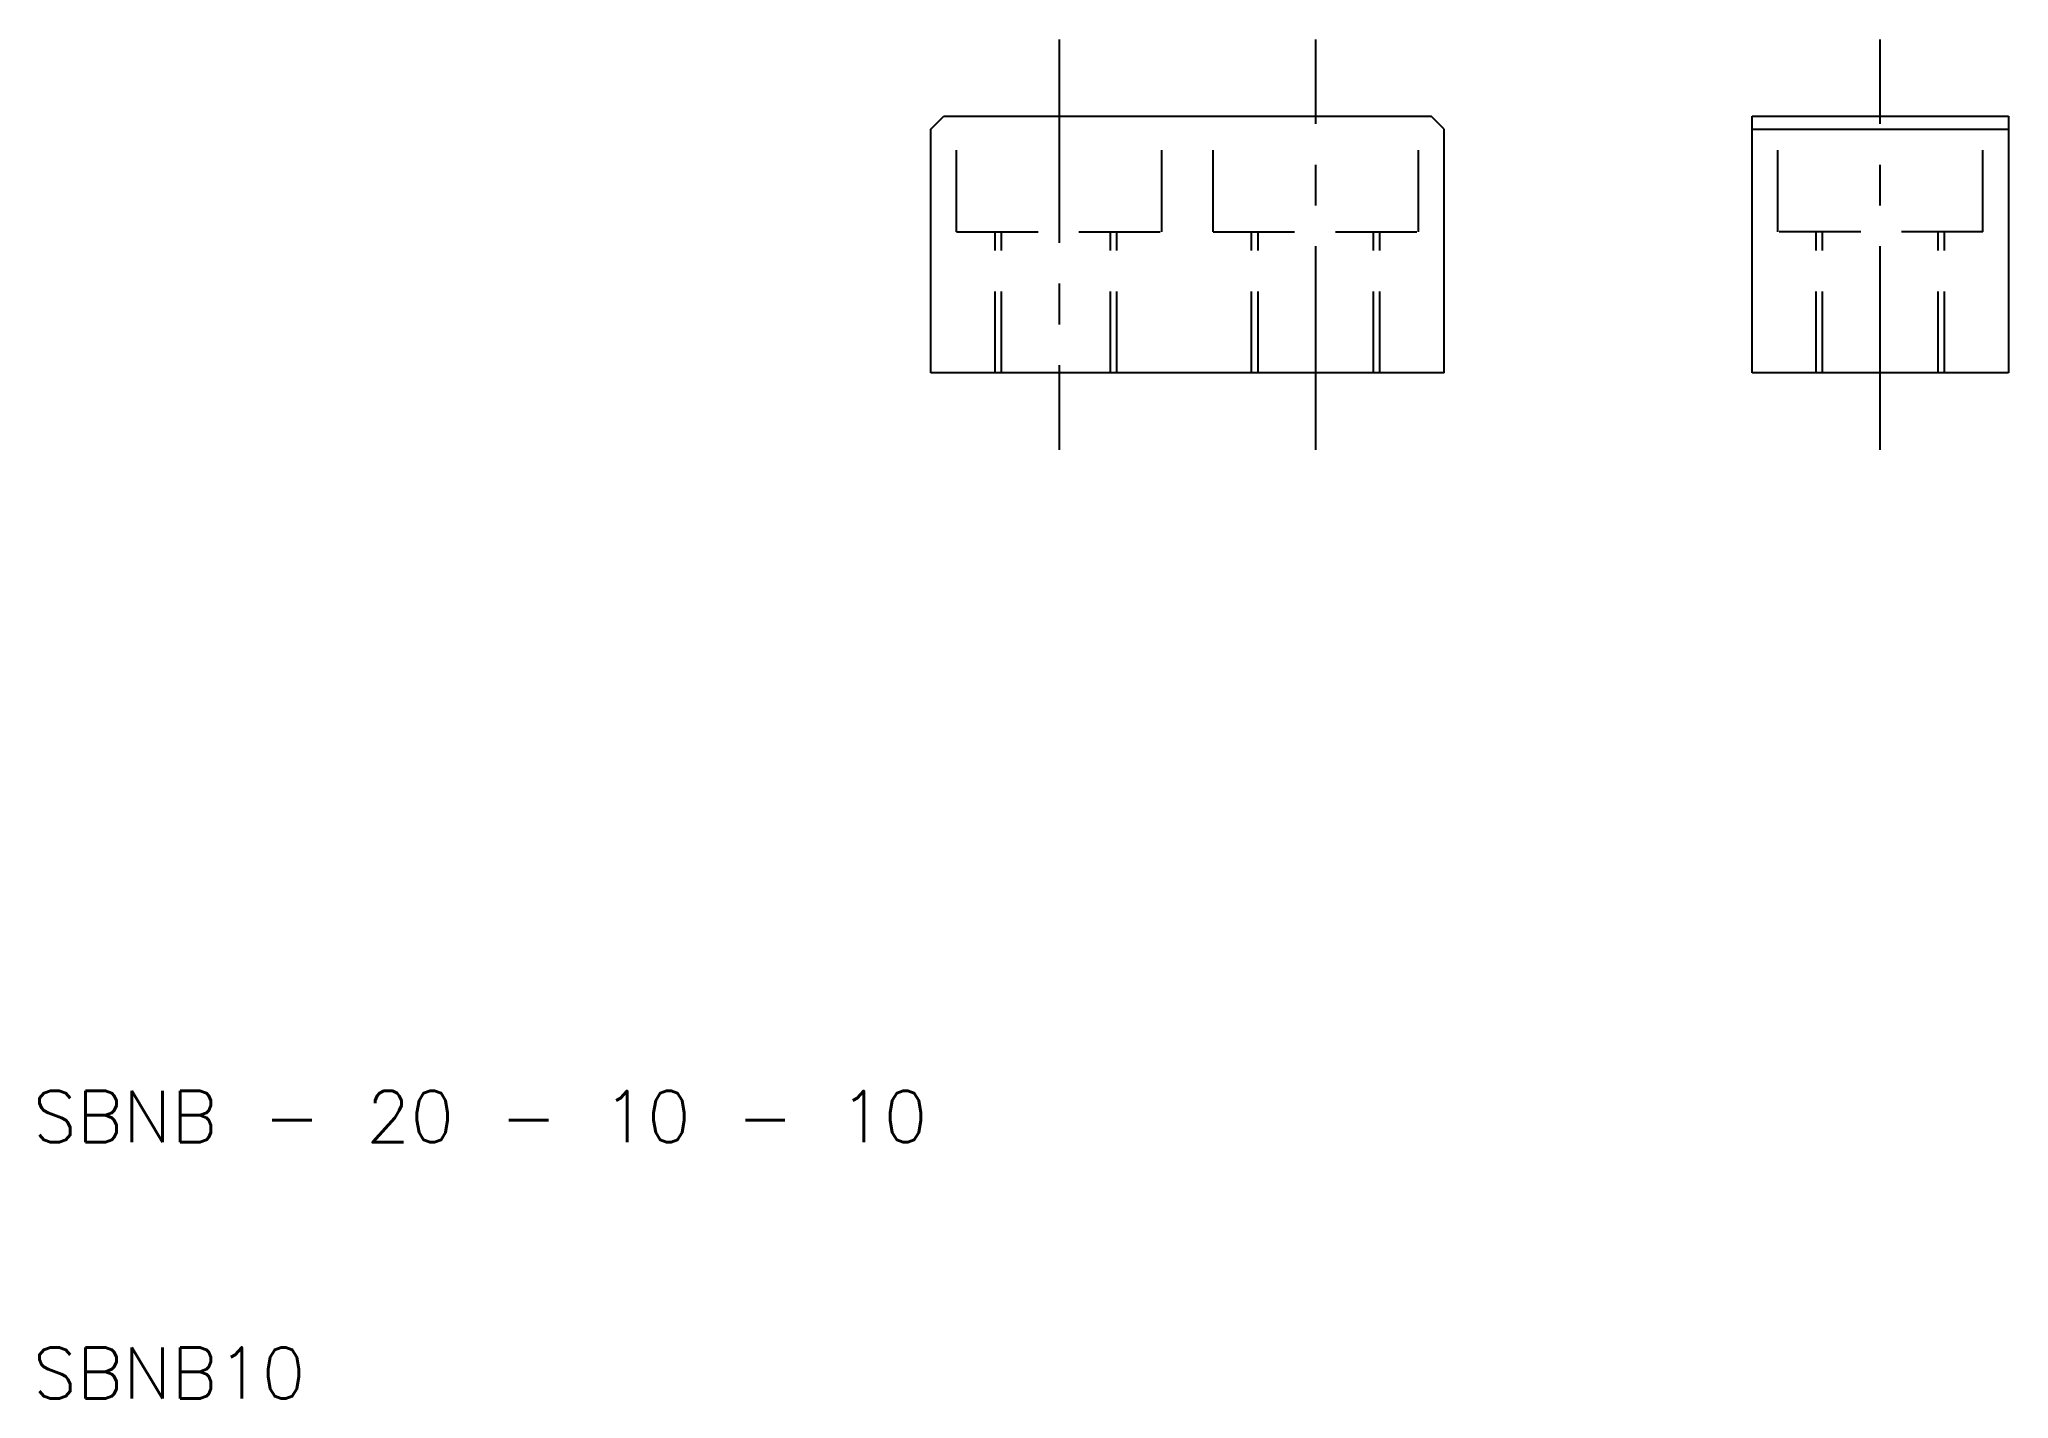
# Model space of a CAD drawing. Extents: x 10.3 to 87, y 10 to 63.
import ezdxf

# ---------------------------------------------------------------- set-up
doc = ezdxf.new("R2010")
doc.units = 0
doc.header["$LTSCALE"] = 0.25
doc.linetypes.add('CENTER', pattern=[50.8, 31.75, -6.35, 6.35, -6.35])
doc.linetypes.add('DASHED', pattern=[19.05, 12.7, -6.35])
doc.layers.get('0').update_dxf_attribs({"linetype": 'CONTINUOUS'})
doc.layers.add('CENTER', color=1, linetype='CENTER')
doc.styles.get("Standard").update_dxf_attribs({"font": 'txt.shx'})

msp = doc.modelspace()

# ---------------------------------------------------------------- linework, layer by layer
for p, q in [((45, 59.5), (45.5, 60)), ((45.5, 60), (64.5, 60)), ((65, 59.5), (64.5, 60)), ((77, 60), (87, 60)), ((77, 50), (77, 60)), ((87, 60), (87, 50)), ((45, 50), (45, 59.5)), ((65, 50), (65, 59.5)), ((77, 59.5), (87, 59.5)), ((65, 50), (45, 50)), ((87, 50), (77, 50))]:
    msp.add_line(p, q)
at = {"color": 3, "linetype": 'DASHED'}
for p, q in [((46, 55.5), (46, 60)), ((54, 55.5), (54, 60)), ((56, 55.5), (56, 60)), ((64, 55.5), (64, 60)), ((78, 55.5), (78, 60)), ((86, 55.5), (86, 60)), ((46, 55.5), (54, 55.5)), ((47.5, 50), (47.5, 55.5)), ((47.75, 50), (47.75, 55.5)), ((52, 50), (52, 55.5)), ((52.25, 50), (52.25, 55.5)), ((56, 55.5), (64, 55.5)), ((57.5, 50), (57.5, 55.5)), ((57.75, 50), (57.75, 55.5)), ((62.25, 50), (62.25, 55.5)), ((62.25, 50), (62.25, 55.5)), ((62.25, 50), (62.25, 55.5)), ((62.5, 50), (62.5, 55.5)), ((86, 55.5), (78, 55.5)), ((79.5, 50), (79.5, 55.5)), ((79.75, 50), (79.75, 55.5)), ((79.75, 50), (79.75, 55.5)), ((84.25, 50), (84.25, 55.5)), ((84.25, 50), (84.25, 55.5)), ((84.25, 50), (84.25, 55.5)), ((84.5, 50), (84.5, 55.5))]:
    msp.add_line(p, q, dxfattribs=at)
at = {"layer": 'CENTER', "color": 1, "linetype": 'CENTER'}
for p, q in [((50, 63), (50, 47)), ((60, 47), (60, 63)), ((82, 47), (82, 63))]:
    msp.add_line(p, q, dxfattribs=at)

# ---------------------------------------------------------------- texts
for s, p in [('SBNB - 20 - 10 - 10', (10, 20)), ('SBNB10', (10, 10))]:
    msp.add_text(s, height=2).set_placement(p)

doc.saveas('drawing.dxf')
